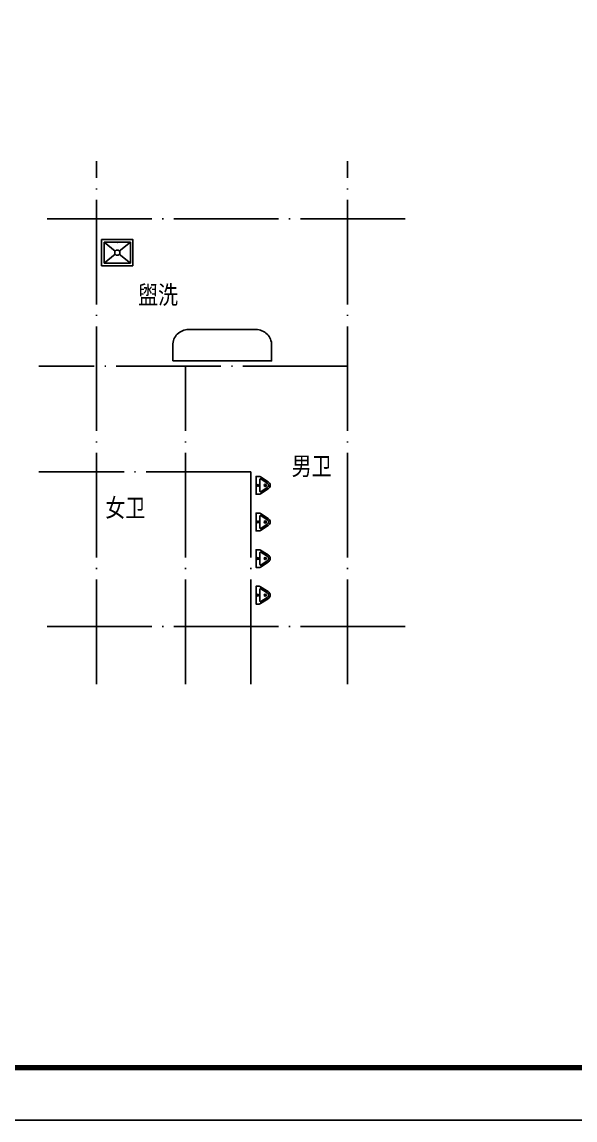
# Model space of a CAD drawing. Extents: x -695846 to 822170, y -413475 to 397179.
# Drawn here: x -292011 to -281447, y -413475 to -392475 of the extents above; entities that cross this region are included whole.
import ezdxf

# ---------------------------------------------------------------- set-up
doc = ezdxf.new("R2010")
doc.units = 0
doc.header["$LTSCALE"] = 1000
doc.header["$MEASUREMENT"] = 0
doc.linetypes.add('DOTE', pattern=[2.42, 2, -0.2, 0.02, -0.2])
for name, color, linetype in [('DOTE', 1, 'DOTE'), ('LVTRY', 6, 'Continuous'), ('PUB_TEXT', 7, 'Continuous'), ('T-图框-175', 175, 'Continuous'), ('xx-填充', 8, 'Continuous')]:
    doc.layers.add(name, color=color, linetype=linetype)
doc.styles.add('-黑体', font='simhei.ttf', dxfattribs={"width": 0.8})

# ---------------------------------------------------------------- blocks, each defined once
blk = doc.blocks.new('$lvtry$00000219')
at = {"color": 0}
for p, q in [((-124, -91, 0), (-43, -216, 0)), ((-116, -76, 0), (116, -76, 0)), ((43, -216, 0), (124, -91, 0))]:
    blk.add_line(p, q, dxfattribs=at)
at = {"color": 0, "elevation": 0}
blk.add_lwpolyline([(69, -231, -0.57735), (-69, -231), (-162, -88, -0.145378), (-170, -61), (-170, 0), (170, 0), (170, -61, -0.145378), (162, -88)], format="xyb", close=True, dxfattribs=at)
at = {"color": 0}
for centre, radius in [((0, -177, 0), 20), ((0, -38, 0), 17.7)]:
    blk.add_circle(centre, radius, dxfattribs=at)
for centre, radius, start, end in [((-116, -86, 0), 10, 90, 213.0863), ((116, -86, 0), 10, 326.9137, 90), ((0, -191, 0), 50, 210, 330)]:
    blk.add_arc(centre, radius, start, end, dxfattribs=at)
for p in [(0, -38, 0), (0, -177, 0)]:
    blk.add_point(p, dxfattribs=at)
blk = doc.blocks.new('$lvtry$00000191')
for p, q in [((-250, -50, 0), (-39, -219, 0)), ((39, -219, 0), (250, -50, 0)), ((-250, -450, 0), (-39, -281, 0)), ((39, -281, 0), (250, -450, 0))]:
    blk.add_line(p, q)
at = {"elevation": 0}
for points in [[(300, -500), (300, 0), (-300, 0), (-300, -500)], [(250, -450), (250, -50), (-250, -50), (-250, -450)]]:
    blk.add_lwpolyline(points, close=True, dxfattribs=at)
blk.add_circle((0, -250, 0), 50)
blk.add_point((0, -50, 0))

msp = doc.modelspace()

# ---------------------------------------------------------------- linework, layer by layer
at = {"layer": 'DOTE'}
for p, q in [((-290591, -405137), (-290591, -395137)), ((-285791, -405137), (-285791, -395137)), ((-284691, -396237), (-291691, -396237)), ((-285791, -399057), (-291691, -399057)), ((-288891, -405137), (-288891, -399057)), ((-287641, -401077), (-291691, -401077)), ((-287641, -405137), (-287641, -401077)), ((-284691, -404037), (-291691, -404037))]:
    msp.add_line(p, q, dxfattribs=at)
at = {"layer": 'LVTRY', "color": 6}
msp.add_lwpolyline([(-289132, -398957), (-287242, -398957), (-287242, -398657, 0.414214), (-287542, -398357), (-288832, -398357, 0.414214), (-289132, -398657)], format="xyb", close=True, dxfattribs=at)
at = {"layer": 'T-图框-175'}
msp.add_lwpolyline([(-330283, -413475), (-270883, -413475), (-270883, -371475), (-330283, -371475)], close=True, dxfattribs=at)
at = {"layer": 'T-图框-175', "const_width": 100}
msp.add_lwpolyline([(-327783, -412475), (-271883, -412475), (-271883, -372475), (-327783, -372475)], close=True, dxfattribs=at)

# ---------------------------------------------------------------- block references
at = {"layer": 'LVTRY', "xscale": -1, "rotation": 90}
for p in [(-287541, -401337), (-287541, -402037), (-287541, -402737), (-287541, -403437)]:
    msp.add_blockref('$lvtry$00000219', p, dxfattribs=at)
at = {"layer": 'xx-填充', "xscale": -1, "yscale": -1, "rotation": 180}
msp.add_blockref('$lvtry$00000191', (-290191, -396637, 0), dxfattribs=at)

# ---------------------------------------------------------------- texts
at = {"layer": 'PUB_TEXT', "style": '-黑体', "width": 0.8}
for s, p in [('盥洗', (-289794, -397868)), ('男卫', (-286859, -401142)), ('女卫', (-290419, -401942))]:
    msp.add_text(s, height=350, dxfattribs=at).set_placement(p)

doc.saveas('drawing.dxf')
